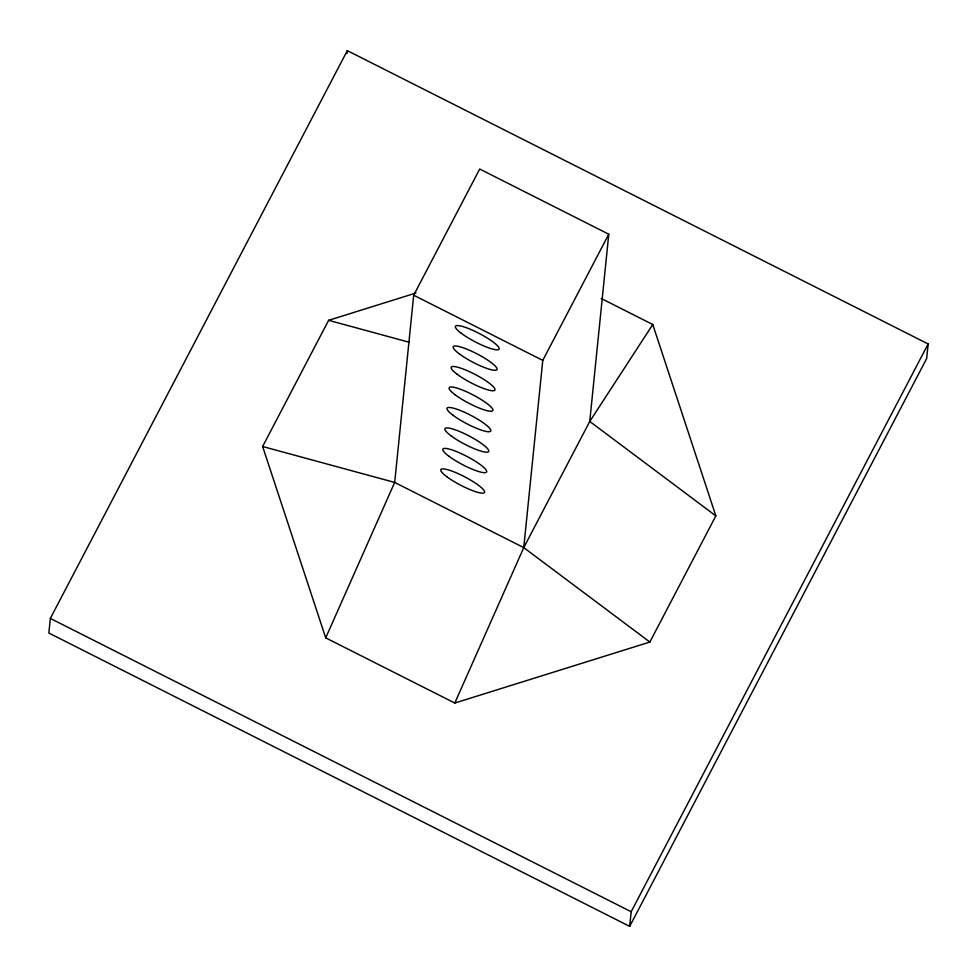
<?xml version="1.0" encoding="UTF-8"?>
<svg xmlns="http://www.w3.org/2000/svg" width="977" height="977" viewBox="0 0 977 977"><rect width="100%" height="100%" fill="white"/><g stroke="black" fill="none" stroke-linecap="round" stroke-linejoin="round"><path stroke-width="1.47" d="M50.34 618.417L48.85 633.035L629.689 926.367L926.66 358.583L928.15 343.965L347.311 50.633L50.34 618.417L631.179 911.736L629.689 926.367M347.018 53.552L347.311 50.633M454.793 703.037L523.757 547.608L589.754 421.441L608.769 234.224L479.695 169.033L413.698 295.213L394.684 482.43L325.707 637.859L454.793 703.037L649.864 642.048L715.848 515.88L652.77 324.523L601.148 298.449M649.864 642.048L523.757 547.608L542.772 360.391L608.769 234.224M325.707 637.859L262.63 446.501L328.626 320.322L415.97 293.015M631.179 911.736L928.15 343.965M652.77 324.523L589.754 421.441L715.848 515.88M328.626 320.322L409.326 342.28M262.63 446.501L394.684 482.43L523.757 547.608M413.698 295.213L542.772 360.391M457.199 374.313A24.645 4.653 27.6 0 0 494.13 390.617A24.645 4.653 27.6 0 0 467.885 370.955A24.645 4.653 27.6 0 0 457.199 374.313M459.275 353.833A24.645 4.653 27.6 0 0 496.218 370.136A24.645 4.653 27.6 0 0 469.961 350.474A24.645 4.653 27.6 0 0 459.275 353.833M461.364 333.352A24.645 4.653 27.6 0 0 498.294 349.668A24.645 4.653 27.6 0 0 472.038 330.006A24.645 4.653 27.6 0 0 461.364 333.352M455.123 394.781A24.645 4.653 27.6 0 0 492.054 411.097A24.645 4.653 27.6 0 0 465.797 391.435A24.645 4.653 27.6 0 0 455.123 394.781M453.035 415.262A24.645 4.653 27.6 0 0 489.978 431.578A24.645 4.653 27.6 0 0 463.721 411.915A24.645 4.653 27.6 0 0 453.035 415.262M450.959 435.742A24.645 4.653 27.6 0 0 487.889 452.046A24.645 4.653 27.6 0 0 461.645 432.384A24.645 4.653 27.6 0 0 450.959 435.742M448.883 456.222A24.645 4.653 27.6 0 0 485.813 472.526A24.645 4.653 27.6 0 0 459.556 452.864A24.645 4.653 27.6 0 0 448.883 456.222M446.794 476.691A24.645 4.653 27.6 0 0 483.737 493.006A24.645 4.653 27.6 0 0 457.48 473.344A24.645 4.653 27.6 0 0 446.794 476.691"/></g></svg>
